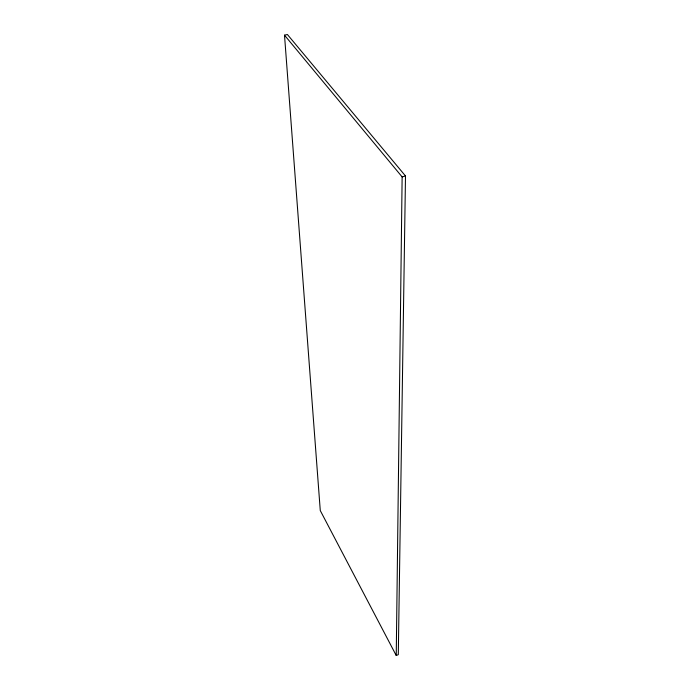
<?xml version="1.0" encoding="UTF-8"?>
<svg xmlns="http://www.w3.org/2000/svg" width="690" height="690" viewBox="0 0 690 690"><rect width="100%" height="100%" fill="white"/><g stroke="black" fill="none" stroke-linecap="round" stroke-linejoin="round"><path stroke-width="1.03" d="M396.241 655.5L402.132 176.907L284.504 35.164L287.394 34.5L405.496 175.976L398.294 654.663L396.241 655.5L320.281 510.583L284.504 35.164M402.132 176.907L405.496 175.976"/></g></svg>
